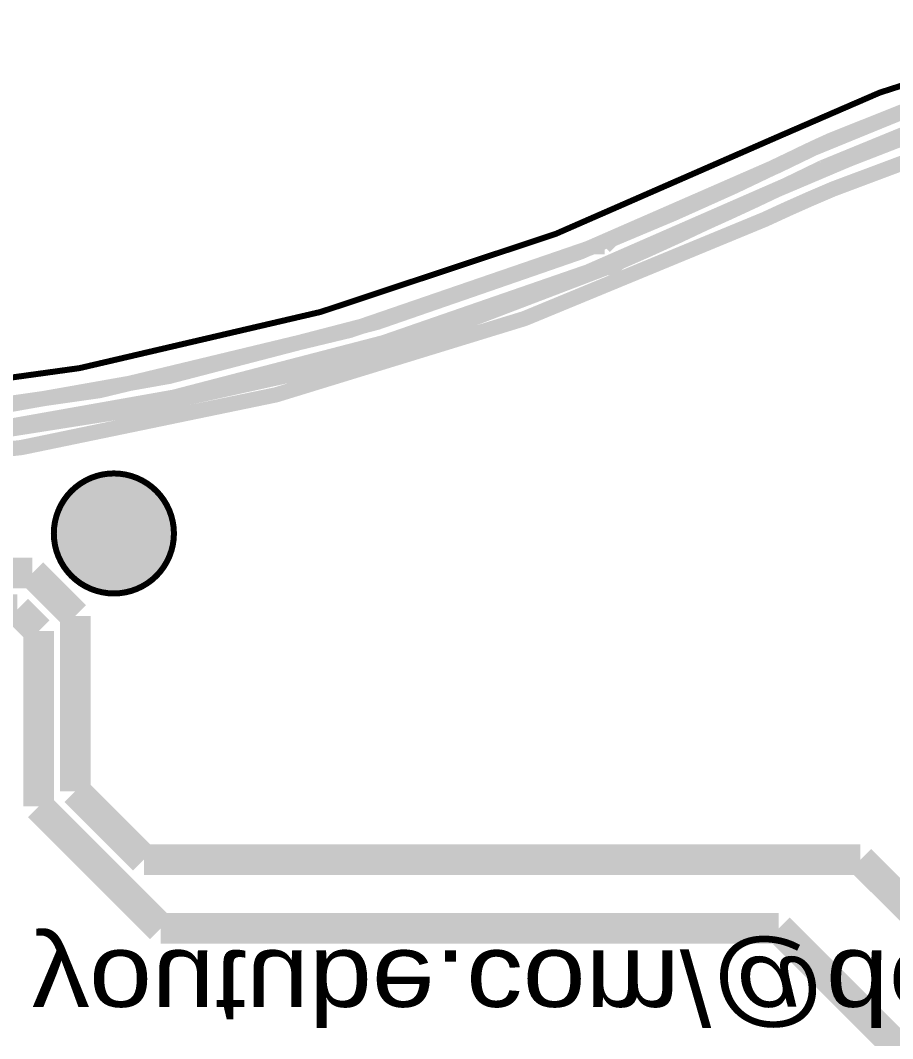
# Model space of a CAD drawing. Header units: millimetres. Extents: x -49.3 to 49.3, y -18 to 21.4.
# Drawn here: x 10.85 to 25.37, y 1.08 to 18.05 of the extents above; entities that cross this region are included whole.
import ezdxf
from ezdxf.enums import TextEntityAlignment as Align

# ---------------------------------------------------------------- set-up
doc = ezdxf.new("R2010")
doc.units = ezdxf.units.MM
doc.header["$MEASUREMENT"] = 0
for name, color, linetype, true_color in [('Board-Outline-Layer', 7, 'Continuous', 0xff00ff), ('Bottom-Layer', 7, 'Continuous', 0x0000ff), ('Bottom-Silkscreen-Layer', 7, 'Continuous', 0x66cc33), ('Document-Layer', 7, 'Continuous', 0xffffff), ('Multi-Layer', 7, 'Continuous', 0xc0c0c0), ('Top-Layer', 7, 'Continuous', 0xff0000)]:
    doc.layers.add(name, color=color, linetype=linetype, true_color=true_color)
doc.styles.get("Standard").update_dxf_attribs({"font": 'arial.ttf'})

msp = doc.modelspace()

# ---------------------------------------------------------------- hatches: boundary and pattern name
at = {"layer": 'Multi-Layer'}
msp.add_hatch(color=256, dxfattribs=at).paths.add_polyline_path([(11.399, 9.5, 1), (13.399, 9.5, 1)])

# ---------------------------------------------------------------- linework, layer by layer
at = {"layer": 'Board-Outline-Layer', "const_width": 0.1}
for points in [[(49.249, 3, 0.502), (23.538, 16.143)], [(3.63, 11.5, 0.115), (23.538, 16.143)]]:
    msp.add_lwpolyline(points, format="xyb", dxfattribs=at)
at = {"layer": 'Bottom-Layer', "const_width": 0.254}
for points in [[(31.128, 17.569, 0.1), (24.348, 16.052)], [(27.087, 16.642, 0.023), (23.44, 15.225)], [(24.348, 16.052, 0.01), (23.726, 15.76)], [(20.695, 14.4, 0.018), (23.726, 15.76)], [(22.25, 14.674, 0.007), (23.44, 15.225)], [(20.821, 14.022, 0.01), (22.25, 14.674)], [(3.63, 11.073, 0.095), (20.393, 14.279)], [(20.589, 13.923, 0.183), (20.821, 14.022)], [(12.7, 11.557, 0.055), (20.589, 13.923)], [(4.973, 10.737, 0.038), (12.7, 11.557)]]:
    msp.add_lwpolyline(points, format="xyb", dxfattribs=at)
at = {"layer": 'Bottom-Layer'}
for points, const_width in [([(20.574, 14.279), (20.695, 14.4)], 0.254), ([(20.393, 14.279), (20.574, 14.279)], 0.254), ([(10.045, 8.84), (11.046, 8.84)], 0.508), ([(11.046, 8.84), (11.761, 8.125)], 0.508), ([(9.792, 8.23), (10.794, 8.23)], 0.508), ([(10.794, 8.23), (11.151, 7.873)], 0.508), ([(11.761, 8.125), (11.761, 5.206)], 0.508), ([(11.151, 7.873), (11.151, 4.953)], 0.508), ([(11.761, 5.206), (12.903, 4.064)], 0.508), ([(11.151, 4.953), (13.183, 2.921)], 0.508), ([(12.903, 4.064), (24.832, 4.064)], 0.508), ([(24.832, 4.064), (35.373, -6.477)], 0.508), ([(13.183, 2.921), (23.475, 2.921)], 0.508), ([(23.475, 2.921), (32.873, -6.477)], 0.508)]:
    msp.add_lwpolyline(points, dxfattribs=dict(at, const_width=const_width))
at = {"layer": 'Document-Layer', "const_width": 0.1}
msp.add_lwpolyline([(11.403, 9.5, 1), (13.403, 9.5, 1)], format="xyb", close=True, dxfattribs=at)
at = {"layer": 'Multi-Layer', "const_width": 0.0254}
msp.add_lwpolyline([(11.399, 9.5, 1), (13.399, 9.5, 1)], format="xyb", close=True, dxfattribs=at)
at = {"layer": 'Top-Layer', "const_width": 0.254}
for points in [[(38.945, 15.918, 0.222), (24.056, 15.918)], [(30.617, 17.194, 0.097), (24.209, 15.597)], [(30.607, 16.764, 0.079), (24.384, 15.24)], [(6.239, 11.148, 0.099), (23.442, 15.621)], [(6.27, 10.793, 0.099), (23.598, 15.301)], [(24.384, 15.24, 0.01), (23.241, 14.732)], [(6.563, 10.454, 0.094), (23.241, 14.732)]]:
    msp.add_lwpolyline(points, format="xyb", dxfattribs=at)
for points in [[(23.442, 15.621), (24.056, 15.918)], [(23.598, 15.301), (24.209, 15.597)]]:
    msp.add_lwpolyline(points, dxfattribs=at)

# ---------------------------------------------------------------- texts
at = {"layer": 'Bottom-Silkscreen-Layer', "text_generation_flag": 2, "width": 1.1}
msp.add_text('youtube.com/@deadfordmanor', height=1.225, rotation=-180, dxfattribs=at).set_placement((11.049, 2.921), align=Align.BOTTOM_LEFT)

doc.saveas('drawing.dxf')
